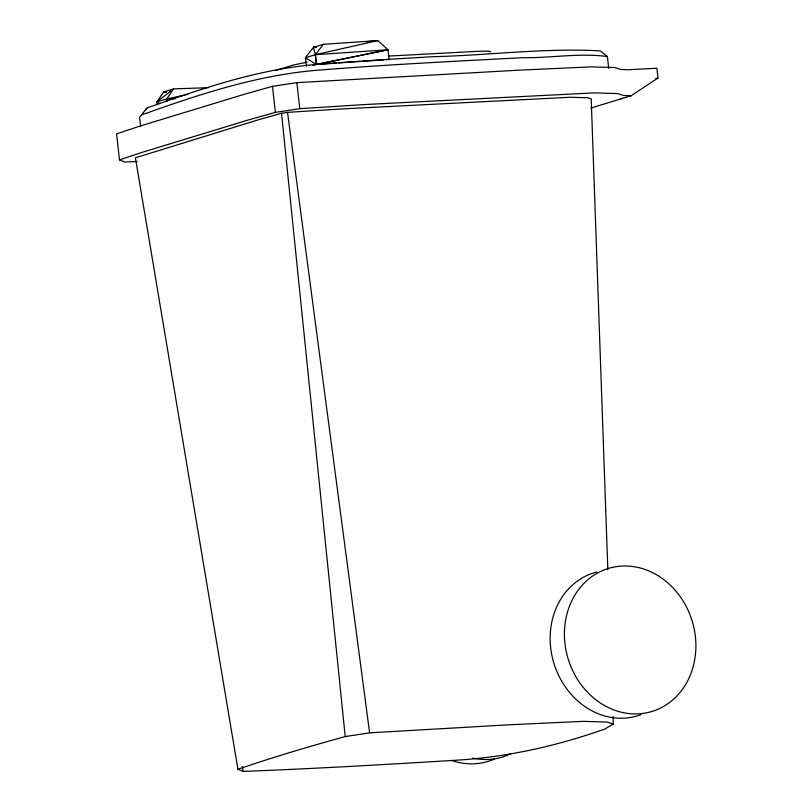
<?xml version="1.0" encoding="UTF-8"?>
<svg xmlns="http://www.w3.org/2000/svg" width="812" height="812" viewBox="0 0 812 812"><rect width="100%" height="100%" fill="white"/><g stroke="black" fill="none" stroke-linecap="round" stroke-linejoin="round"><path stroke-width="1.22" d="M157.081 104.372L156.807 101.926L166.744 98.902L173.595 88.873L208.664 87.686M156.807 101.926L163.73 91.878L173.595 88.873L156.807 101.926L159.822 103.763M608.706 68.36L607.376 56.535L600.149 50.872C544.456 47.786 488.428 55.348 432.705 56.718C393.16 59.002 353.626 61.448 314.142 64.656C256.521 69.761 201.203 88.772 147.002 107.966L139.603 117.283L140.659 126.743M145.48 109.975L147.002 107.966M306.378 66.259L305.424 57.713L315.36 54.688L323.349 44.315L377.813 40.6L387.994 49.745L389.09 59.499L386.573 59.672M590.852 108.057L631.117 95.775L658.004 77.982L656.918 68.228L628.204 69.751L620.926 69.538L614.623 67.548L590.963 66.868L517.812 70.238L296.857 82.641L272.467 86.346L244.209 94.304L139.623 126.185L116.583 133.858L119.506 159.893L124.733 162.024L137.309 161.486M613.019 716.428L613.283 724.03L604.879 729.014C556.738 746.045 506.759 757.231 455.725 760.245C384.898 764.569 314.061 768.72 243.153 771.4L237.926 769.268L135.411 157.812L258.257 119.831L281.531 113.274L287.539 112.36L342.177 108.909L570.257 97.267L587.726 97.775L591.207 98.891L607.833 569.638M619.972 99.176L622.195 98.049M141.308 115.02C197.803 94.852 255.618 75.516 315.736 70.38C384.594 64.757 453.603 61.326 522.583 57.693C550.78 58.149 579.301 52.77 607.376 56.535L607.569 58.596M119.506 159.893L142.536 152.209L247.122 120.328L275.38 112.371L299.78 108.666L365.349 104.525L593.887 92.893L617.546 93.573L623.849 95.562L631.117 95.775M323.349 44.315L313.483 47.319L305.424 57.713L316.345 64.483L387.994 49.745L315.36 54.688L313.483 47.319L316 47.055M275.928 70.35L293.812 64.909L306.997 62.189M313.067 65.478L315.259 64.818M655.599 78.723L658.004 77.982M316.345 64.483L315.36 54.688L377.813 40.6L366.466 41.788M167.018 101.338L166.744 98.902L187.785 94.405M315.36 54.688L316.457 64.453L387.994 49.745M237.926 769.268A1545.774 161.578 -6.4 0 1 345.222 736.565L369.612 732.85L510.169 724.73L583.321 721.35L606.98 722.041L613.283 724.03M163.73 91.878L166.227 91.675L163.73 91.878L166.206 92.213M315.969 47.147L313.483 47.319L315.98 47.522M318.619 64.3L336.239 63.103M338.756 62.93L360.142 61.468M362.659 61.296L384.056 59.844M388.187 56.089L477.283 51.349L488.286 51.136L490.874 51.836M166.744 98.902L175.463 98.607M242.291 766.406L243.153 771.4M287.539 112.36L369.612 732.85M296.857 82.641L299.78 108.666M272.467 86.346L275.38 112.371M281.531 113.274L345.222 736.565M640.769 714.763A74.755 64.838 73 0 1 553.946 663.445A74.755 64.838 73 0 1 596.8 572.024M494.518 758.997A74.755 64.838 73 0 1 451.787 760.509M510.971 753.617A74.755 64.838 73 0 1 472.868 758.093M569.516 606.026A74.755 64.838 73 0 0 638.445 713.829A74.755 64.838 73 0 0 682.466 599.977A74.755 64.838 73 0 0 569.516 606.026"/></g></svg>
